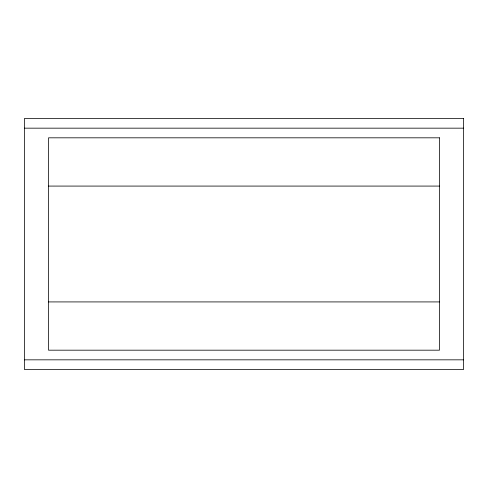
<?xml version="1.0" encoding="UTF-8"?>
<svg xmlns="http://www.w3.org/2000/svg" width="488" height="488" viewBox="0 0 488 488"><rect width="100%" height="100%" fill="white"/><g stroke="black" fill="none" stroke-linecap="round" stroke-linejoin="round"><path stroke-width="0.73" d="M24.4 128.167L463.6 128.167M48.532 186.081L439.468 186.081M48.532 301.919L439.468 301.919M24.4 359.833L463.6 359.833M463.6 118.517L24.4 118.517L24.4 369.483L463.6 369.483L463.6 118.517M439.468 137.817L48.532 137.817L48.532 350.183L439.468 350.183L439.468 137.817"/></g></svg>
